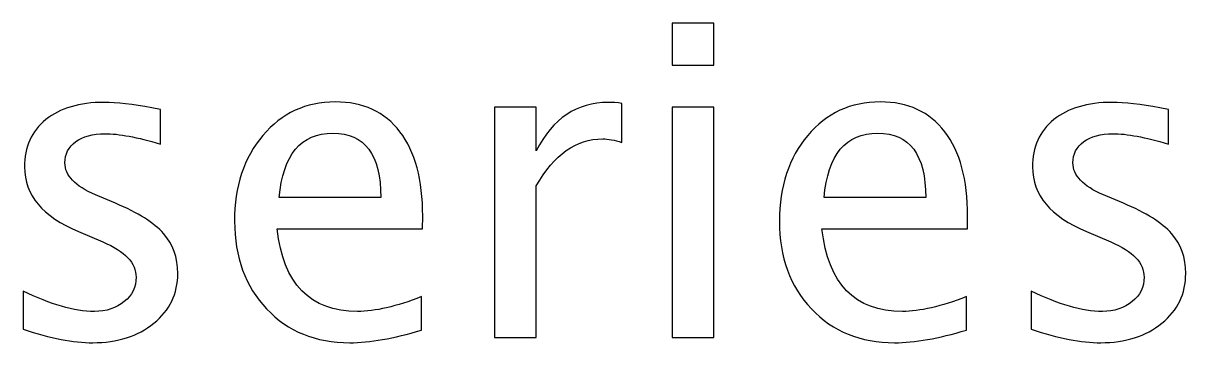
# Model space of a CAD drawing. Header units: centimetres. Extents: x -11.1 to 11.1, y -6.3 to 14.1.
# Drawn here: x 6.036 to 9.438, y 13.155 to 14.089 of the extents above; entities that cross this region are included whole.
import ezdxf

# ---------------------------------------------------------------- set-up
doc = ezdxf.new("R2010")
doc.units = ezdxf.units.CM
doc.header["$MEASUREMENT"] = 0
doc.layers.add('Layer 1', color=7, linetype='Continuous')

msp = doc.modelspace()

# ---------------------------------------------------------------- linework, layer by layer
at = {"layer": 'Layer 1'}
for points, knots in [([(7.93527, 13.96673), (7.93527, 13.96673), (7.93527, 14.08865), (7.93527, 14.08865), (7.93527, 14.08865), (7.93527, 14.08865), (8.05719, 14.08865), (8.05719, 14.08865), (8.05719, 14.08865), (8.05719, 14.08865), (8.05719, 13.96673), (8.05719, 13.96673), (8.05719, 13.96673), (8.05719, 13.96673), (7.93527, 13.96673), (7.93527, 13.96673)], [0, 0, 0, 0, 0.2, 0.2, 0.2, 0.2, 0.4, 0.4, 0.4, 0.4, 0.6, 0.6, 0.6, 0.6, 1, 1, 1, 1]), ([(6.03641, 13.19457), (6.03641, 13.19457), (6.03641, 13.30633), (6.03641, 13.30633), (6.03641, 13.30633), (6.11621, 13.26654), (6.18542, 13.24664), (6.24448, 13.24664), (6.24448, 13.24664), (6.27962, 13.24664), (6.30883, 13.25617), (6.3319, 13.27522), (6.3319, 13.27522), (6.35497, 13.29405), (6.36661, 13.31776), (6.36661, 13.34634), (6.36661, 13.34634), (6.36661, 13.38803), (6.33423, 13.42254), (6.26946, 13.44984), (6.26946, 13.44984), (6.26946, 13.44984), (6.19812, 13.48011), (6.19812, 13.48011), (6.19812, 13.48011), (6.09293, 13.52371), (6.04022, 13.58679), (6.04022, 13.6687), (6.04022, 13.6687), (6.04022, 13.72734), (6.06096, 13.77348), (6.10245, 13.80713), (6.10245, 13.80713), (6.14394, 13.84079), (6.20088, 13.85751), (6.27305, 13.85751), (6.27305, 13.85751), (6.31052, 13.85751), (6.35709, 13.85243), (6.41233, 13.84206), (6.41233, 13.84206), (6.41233, 13.84206), (6.43773, 13.83719), (6.43773, 13.83719), (6.43773, 13.83719), (6.43773, 13.83719), (6.43773, 13.73559), (6.43773, 13.73559), (6.43773, 13.73559), (6.36979, 13.75591), (6.3156, 13.76607), (6.27517, 13.76607), (6.27517, 13.76607), (6.23961, 13.76607), (6.21146, 13.75824), (6.19008, 13.74279), (6.19008, 13.74279), (6.16891, 13.72734), (6.15833, 13.70659), (6.15833, 13.68056), (6.15833, 13.68056), (6.15833, 13.64394), (6.18796, 13.61282), (6.24744, 13.58764), (6.24744, 13.58764), (6.24744, 13.58764), (6.30607, 13.56287), (6.30607, 13.56287), (6.30607, 13.56287), (6.37254, 13.53493), (6.41953, 13.5053), (6.44704, 13.47418), (6.44704, 13.47418), (6.47477, 13.44307), (6.48853, 13.40412), (6.48853, 13.35755), (6.48853, 13.35755), (6.48853, 13.2985), (6.46525, 13.25003), (6.41847, 13.21214), (6.41847, 13.21214), (6.3719, 13.17425), (6.31221, 13.1552), (6.23961, 13.1552), (6.23961, 13.1552), (6.18373, 13.1552), (6.11621, 13.16832), (6.03641, 13.19457)], [0, 0, 0, 0, 0.0434783, 0.0434783, 0.0434783, 0.0434783, 0.0869565, 0.0869565, 0.0869565, 0.0869565, 0.1304348, 0.1304348, 0.1304348, 0.1304348, 0.173913, 0.173913, 0.173913, 0.173913, 0.2173913, 0.2173913, 0.2173913, 0.2173913, 0.2608696, 0.2608696, 0.2608696, 0.2608696, 0.3043478, 0.3043478, 0.3043478, 0.3043478, 0.3478261, 0.3478261, 0.3478261, 0.3478261, 0.3913043, 0.3913043, 0.3913043, 0.3913043, 0.4347826, 0.4347826, 0.4347826, 0.4347826, 0.4782609, 0.4782609, 0.4782609, 0.4782609, 0.5217391, 0.5217391, 0.5217391, 0.5217391, 0.5652174, 0.5652174, 0.5652174, 0.5652174, 0.6086957, 0.6086957, 0.6086957, 0.6086957, 0.6521739, 0.6521739, 0.6521739, 0.6521739, 0.6956522, 0.6956522, 0.6956522, 0.6956522, 0.7391304, 0.7391304, 0.7391304, 0.7391304, 0.7826087, 0.7826087, 0.7826087, 0.7826087, 0.826087, 0.826087, 0.826087, 0.826087, 0.8695652, 0.8695652, 0.8695652, 0.8695652, 0.9130435, 0.9130435, 0.9130435, 0.9130435, 1, 1, 1, 1]), ([(7.20206, 13.19203), (7.12015, 13.16748), (7.05008, 13.1552), (6.99166, 13.1552), (6.99166, 13.1552), (6.89197, 13.1552), (6.8109, 13.18822), (6.74846, 13.25405), (6.74846, 13.25405), (6.68602, 13.31988), (6.65469, 13.40518), (6.65469, 13.51017), (6.65469, 13.51017), (6.65469, 13.61198), (6.68221, 13.69559), (6.73745, 13.76099), (6.73745, 13.76099), (6.7927, 13.82618), (6.86339, 13.85878), (6.94954, 13.85878), (6.94954, 13.85878), (7.03103, 13.85878), (7.09411, 13.82978), (7.13856, 13.77179), (7.13856, 13.77179), (7.18301, 13.71379), (7.20524, 13.63166), (7.20524, 13.52519), (7.20524, 13.52519), (7.20524, 13.52519), (7.2046, 13.48794), (7.2046, 13.48794), (7.2046, 13.48794), (7.2046, 13.48794), (6.77915, 13.48794), (6.77915, 13.48794), (6.77915, 13.48794), (6.79693, 13.32707), (6.87546, 13.24664), (7.01452, 13.24664), (7.01452, 13.24664), (7.06554, 13.24664), (7.12798, 13.26103), (7.20206, 13.28982), (7.20206, 13.28982), (7.20206, 13.28982), (7.20206, 13.19203), (7.20206, 13.19203)], [0, 0, 0, 0, 0.0769231, 0.0769231, 0.0769231, 0.0769231, 0.1538462, 0.1538462, 0.1538462, 0.1538462, 0.2307692, 0.2307692, 0.2307692, 0.2307692, 0.3076923, 0.3076923, 0.3076923, 0.3076923, 0.3846154, 0.3846154, 0.3846154, 0.3846154, 0.4615385, 0.4615385, 0.4615385, 0.4615385, 0.5384615, 0.5384615, 0.5384615, 0.5384615, 0.6153846, 0.6153846, 0.6153846, 0.6153846, 0.6923077, 0.6923077, 0.6923077, 0.6923077, 0.7692308, 0.7692308, 0.7692308, 0.7692308, 0.8461538, 0.8461538, 0.8461538, 0.8461538, 1, 1, 1, 1]), ([(7.41563, 13.17044), (7.41563, 13.17044), (7.41563, 13.84354), (7.41563, 13.84354), (7.41563, 13.84354), (7.41563, 13.84354), (7.53755, 13.84354), (7.53755, 13.84354), (7.53755, 13.84354), (7.53755, 13.84354), (7.53755, 13.71633), (7.53755, 13.71633), (7.53755, 13.71633), (7.58602, 13.81052), (7.6563, 13.85751), (7.74858, 13.85751), (7.74858, 13.85751), (7.76107, 13.85751), (7.77419, 13.85645), (7.78774, 13.85434), (7.78774, 13.85434), (7.78774, 13.85434), (7.78774, 13.74025), (7.78774, 13.74025), (7.78774, 13.74025), (7.76657, 13.74723), (7.74795, 13.75083), (7.73186, 13.75083), (7.73186, 13.75083), (7.65439, 13.75083), (7.58962, 13.70511), (7.53755, 13.61346), (7.53755, 13.61346), (7.53755, 13.61346), (7.53755, 13.17044), (7.53755, 13.17044), (7.53755, 13.17044), (7.53755, 13.17044), (7.41563, 13.17044), (7.41563, 13.17044)], [0, 0, 0, 0, 0.0909091, 0.0909091, 0.0909091, 0.0909091, 0.1818182, 0.1818182, 0.1818182, 0.1818182, 0.2727273, 0.2727273, 0.2727273, 0.2727273, 0.3636364, 0.3636364, 0.3636364, 0.3636364, 0.4545455, 0.4545455, 0.4545455, 0.4545455, 0.5454545, 0.5454545, 0.5454545, 0.5454545, 0.6363636, 0.6363636, 0.6363636, 0.6363636, 0.7272727, 0.7272727, 0.7272727, 0.7272727, 0.8181818, 0.8181818, 0.8181818, 0.8181818, 1, 1, 1, 1]), ([(8.79633, 13.19203), (8.71442, 13.16748), (8.64435, 13.1552), (8.58593, 13.1552), (8.58593, 13.1552), (8.48624, 13.1552), (8.40517, 13.18822), (8.34273, 13.25405), (8.34273, 13.25405), (8.28029, 13.31988), (8.24896, 13.40518), (8.24896, 13.51017), (8.24896, 13.51017), (8.24896, 13.61198), (8.27648, 13.69559), (8.33172, 13.76099), (8.33172, 13.76099), (8.38697, 13.82618), (8.45766, 13.85878), (8.54381, 13.85878), (8.54381, 13.85878), (8.6253, 13.85878), (8.68838, 13.82978), (8.73283, 13.77179), (8.73283, 13.77179), (8.77728, 13.71379), (8.79951, 13.63166), (8.79951, 13.52519), (8.79951, 13.52519), (8.79951, 13.52519), (8.79887, 13.48794), (8.79887, 13.48794), (8.79887, 13.48794), (8.79887, 13.48794), (8.37342, 13.48794), (8.37342, 13.48794), (8.37342, 13.48794), (8.3912, 13.32707), (8.46973, 13.24664), (8.60879, 13.24664), (8.60879, 13.24664), (8.65981, 13.24664), (8.72225, 13.26103), (8.79633, 13.28982), (8.79633, 13.28982), (8.79633, 13.28982), (8.79633, 13.19203), (8.79633, 13.19203)], [0, 0, 0, 0, 0.0769231, 0.0769231, 0.0769231, 0.0769231, 0.1538462, 0.1538462, 0.1538462, 0.1538462, 0.2307692, 0.2307692, 0.2307692, 0.2307692, 0.3076923, 0.3076923, 0.3076923, 0.3076923, 0.3846154, 0.3846154, 0.3846154, 0.3846154, 0.4615385, 0.4615385, 0.4615385, 0.4615385, 0.5384615, 0.5384615, 0.5384615, 0.5384615, 0.6153846, 0.6153846, 0.6153846, 0.6153846, 0.6923077, 0.6923077, 0.6923077, 0.6923077, 0.7692308, 0.7692308, 0.7692308, 0.7692308, 0.8461538, 0.8461538, 0.8461538, 0.8461538, 1, 1, 1, 1]), ([(8.98577, 13.19457), (8.98577, 13.19457), (8.98577, 13.30633), (8.98577, 13.30633), (8.98577, 13.30633), (9.06557, 13.26654), (9.13478, 13.24664), (9.19384, 13.24664), (9.19384, 13.24664), (9.22898, 13.24664), (9.25819, 13.25617), (9.28126, 13.27522), (9.28126, 13.27522), (9.30433, 13.29405), (9.31597, 13.31776), (9.31597, 13.34634), (9.31597, 13.34634), (9.31597, 13.38803), (9.28359, 13.42254), (9.21882, 13.44984), (9.21882, 13.44984), (9.21882, 13.44984), (9.14748, 13.48011), (9.14748, 13.48011), (9.14748, 13.48011), (9.04229, 13.52371), (8.98958, 13.58679), (8.98958, 13.6687), (8.98958, 13.6687), (8.98958, 13.72734), (9.01032, 13.77348), (9.05181, 13.80713), (9.05181, 13.80713), (9.0933, 13.84079), (9.15024, 13.85751), (9.22241, 13.85751), (9.22241, 13.85751), (9.25988, 13.85751), (9.30645, 13.85243), (9.36169, 13.84206), (9.36169, 13.84206), (9.36169, 13.84206), (9.38709, 13.83719), (9.38709, 13.83719), (9.38709, 13.83719), (9.38709, 13.83719), (9.38709, 13.73559), (9.38709, 13.73559), (9.38709, 13.73559), (9.31915, 13.75591), (9.26496, 13.76607), (9.22453, 13.76607), (9.22453, 13.76607), (9.18897, 13.76607), (9.16082, 13.75824), (9.13944, 13.74279), (9.13944, 13.74279), (9.11827, 13.72734), (9.10769, 13.70659), (9.10769, 13.68056), (9.10769, 13.68056), (9.10769, 13.64394), (9.13732, 13.61282), (9.1968, 13.58764), (9.1968, 13.58764), (9.1968, 13.58764), (9.25543, 13.56287), (9.25543, 13.56287), (9.25543, 13.56287), (9.3219, 13.53493), (9.36889, 13.5053), (9.3964, 13.47418), (9.3964, 13.47418), (9.42413, 13.44307), (9.43789, 13.40412), (9.43789, 13.35755), (9.43789, 13.35755), (9.43789, 13.2985), (9.41461, 13.25003), (9.36783, 13.21214), (9.36783, 13.21214), (9.32126, 13.17425), (9.26157, 13.1552), (9.18897, 13.1552), (9.18897, 13.1552), (9.13309, 13.1552), (9.06557, 13.16832), (8.98577, 13.19457)], [0, 0, 0, 0, 0.0434783, 0.0434783, 0.0434783, 0.0434783, 0.0869565, 0.0869565, 0.0869565, 0.0869565, 0.1304348, 0.1304348, 0.1304348, 0.1304348, 0.173913, 0.173913, 0.173913, 0.173913, 0.2173913, 0.2173913, 0.2173913, 0.2173913, 0.2608696, 0.2608696, 0.2608696, 0.2608696, 0.3043478, 0.3043478, 0.3043478, 0.3043478, 0.3478261, 0.3478261, 0.3478261, 0.3478261, 0.3913043, 0.3913043, 0.3913043, 0.3913043, 0.4347826, 0.4347826, 0.4347826, 0.4347826, 0.4782609, 0.4782609, 0.4782609, 0.4782609, 0.5217391, 0.5217391, 0.5217391, 0.5217391, 0.5652174, 0.5652174, 0.5652174, 0.5652174, 0.6086957, 0.6086957, 0.6086957, 0.6086957, 0.6521739, 0.6521739, 0.6521739, 0.6521739, 0.6956522, 0.6956522, 0.6956522, 0.6956522, 0.7391304, 0.7391304, 0.7391304, 0.7391304, 0.7826087, 0.7826087, 0.7826087, 0.7826087, 0.826087, 0.826087, 0.826087, 0.826087, 0.8695652, 0.8695652, 0.8695652, 0.8695652, 0.9130435, 0.9130435, 0.9130435, 0.9130435, 1, 1, 1, 1]), ([(7.93527, 13.17044), (7.93527, 13.17044), (7.93527, 13.84354), (7.93527, 13.84354), (7.93527, 13.84354), (7.93527, 13.84354), (8.05719, 13.84354), (8.05719, 13.84354), (8.05719, 13.84354), (8.05719, 13.84354), (8.05719, 13.17044), (8.05719, 13.17044), (8.05719, 13.17044), (8.05719, 13.17044), (7.93527, 13.17044), (7.93527, 13.17044)], [0, 0, 0, 0, 0.2, 0.2, 0.2, 0.2, 0.4, 0.4, 0.4, 0.4, 0.6, 0.6, 0.6, 0.6, 1, 1, 1, 1]), ([(6.7855, 13.57938), (6.7855, 13.57938), (7.08268, 13.57938), (7.08268, 13.57938), (7.08268, 13.57938), (7.08268, 13.70469), (7.0359, 13.76734), (6.94256, 13.76734), (6.94256, 13.76734), (6.84858, 13.76734), (6.7963, 13.70469), (6.7855, 13.57938)], [0, 0, 0, 0, 0.25, 0.25, 0.25, 0.25, 0.5, 0.5, 0.5, 0.5, 1, 1, 1, 1]), ([(8.37977, 13.57938), (8.37977, 13.57938), (8.67695, 13.57938), (8.67695, 13.57938), (8.67695, 13.57938), (8.67695, 13.70469), (8.63017, 13.76734), (8.53683, 13.76734), (8.53683, 13.76734), (8.44285, 13.76734), (8.39057, 13.70469), (8.37977, 13.57938)], [0, 0, 0, 0, 0.25, 0.25, 0.25, 0.25, 0.5, 0.5, 0.5, 0.5, 1, 1, 1, 1])]:
    msp.add_open_spline(points, degree=3, knots=knots, dxfattribs=at)

doc.saveas('drawing.dxf')
